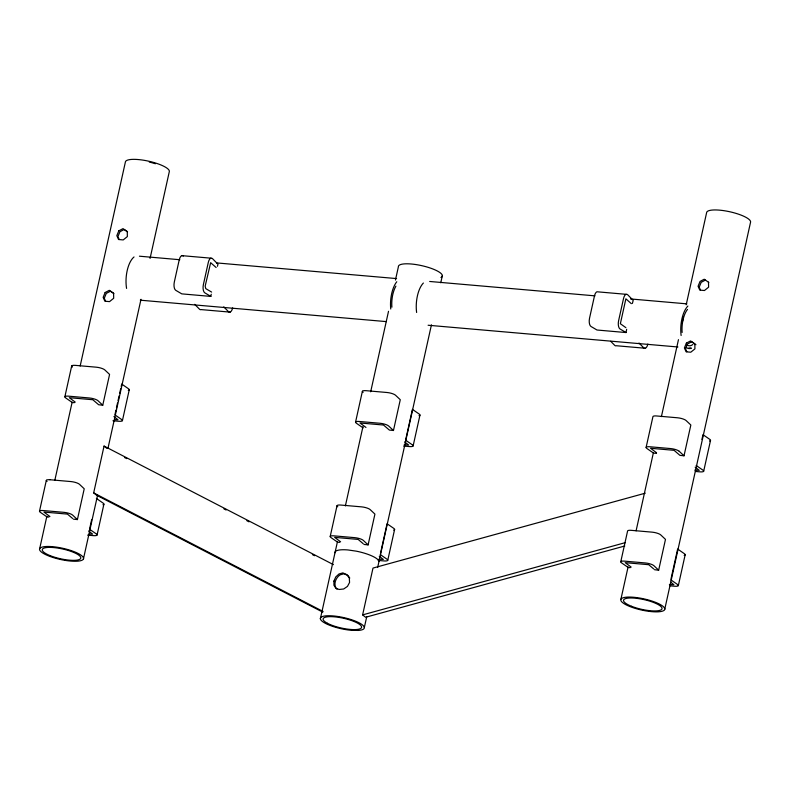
<?xml version="1.0" encoding="UTF-8"?>
<svg xmlns="http://www.w3.org/2000/svg" width="790" height="790" viewBox="0 0 790 790"><rect width="100%" height="100%" fill="white"/><g stroke="black" fill="none" stroke-linecap="round" stroke-linejoin="round"><path stroke-width="1.19" d="M183.349 256.029A6.438 2.874 -85 0 0 179.241 259.831L174.304 282.109A6.438 2.874 -85 0 0 175.745 290.315L181.779 293.87L210.841 296.408L211.236 294.245M626.045 294.305L596.973 291.777A6.438 2.874 -85 0 0 594.465 295.983L589.528 318.251A6.438 2.874 -85 0 0 590.96 326.458L596.993 330.013L626.065 332.55L626.658 329.312M39.5 511.17L46.324 480.379M64.859 396.797L71.683 365.997M39.658 548.764L46.847 516.295M54.846 480.231L72.166 402.09M80.165 366.017L125.472 161.644A22.495 5.708 12.5 0 1 149.557 161.397A22.495 5.708 12.5 0 1 169.258 171.855L150.07 258.419M73.292 519.129L77.4 519.583L84.224 488.793L79.425 484.26A6.438 1.629 12.5 0 0 70.981 481.574L49.958 479.737M75.267 402.14L69.303 397.686L92.795 399.73L98.651 404.747L102.759 405.211L109.583 374.411L104.774 369.888A6.438 1.629 12.5 0 0 96.341 367.192L75.317 365.365A6.438 1.629 12.5 0 0 72.413 367.074M322.764 612.132L96.676 495.281L93.674 492.891L104.053 446.083L333.42 564.623M91.64 519.761L89.537 529.241L96.331 533.931A6.438 1.629 12.5 0 1 93.427 535.64L87.591 535.136M115.942 410.119L114.896 414.859L121.69 419.559A6.438 1.629 12.5 0 1 118.786 421.268L112.95 420.754M116.476 407.759L117.522 403.019M118.046 400.649L119.093 395.909M119.626 393.538L120.673 388.808M121.196 386.438L121.719 384.068L128.513 388.769A6.438 1.629 12.5 0 1 128.286 390.408M83.434 558.974A22.495 5.708 12.5 0 0 52.495 546.67A22.495 5.708 12.5 0 0 48.704 555.953A22.495 5.708 12.5 0 0 83.434 558.974L97.565 495.261M107.953 448.374L141.005 299.291M97.061 535.008L103.895 504.218M122.42 420.635L129.244 389.835M330.2 536.469L337.034 505.679M355.559 422.097L362.383 391.307M320.365 618.768A22.495 5.708 12.5 0 1 350.138 619.281A22.495 5.708 12.5 0 1 358.384 630.44L351.402 630.321A22.495 5.708 12.5 0 1 320.365 618.768L337.389 541.97M345.378 505.926L362.956 426.63M370.678 391.791L388.522 311.29M395.454 280.055L398.377 266.842A22.495 5.708 12.5 0 1 423.993 266.19A22.495 5.708 12.5 0 1 440.948 277.527M363.993 544.429L368.101 544.893L374.924 514.093L370.125 509.57A6.438 1.629 12.5 0 0 361.682 506.874L340.658 505.047A6.438 1.629 12.5 0 0 337.765 506.755M365.968 427.449L360.013 422.986L383.506 425.03L389.351 430.056L393.459 430.51L400.283 399.72L395.484 395.197A6.438 1.629 12.5 0 0 387.041 392.502L366.017 390.675A6.438 1.629 12.5 0 0 363.114 392.373M624.791 545.989L365.622 617.267L362.62 614.887L372.999 568.069L645.252 493.187M380.504 553.356L387.07 523.75L393.864 528.441A6.438 1.629 12.5 0 1 393.627 530.09M364.338 627.497L366.738 616.694M377.64 567.506L431.439 324.828M440.761 282.781L442.361 275.572M387.762 560.308L394.595 529.517M413.121 445.935L419.954 415.145M620.762 561.769L627.596 530.969A6.438 1.629 12.5 0 1 631.22 530.337L652.244 532.164A6.438 1.629 12.5 0 1 660.687 534.86L665.486 539.382L658.663 570.183L654.555 569.728M646.121 447.387L652.945 416.597A6.438 1.629 12.5 0 1 656.579 415.965L677.603 417.791A6.438 1.629 12.5 0 1 686.036 420.487L690.845 425.01L684.021 455.8L679.913 455.346L674.068 450.32L650.575 448.276L656.53 452.739M620.891 599.353L628.09 566.894M636.088 530.831L653.409 452.68M661.408 416.616L678.462 339.67M682.195 322.843L683.528 316.829M686.194 304.812L706.714 212.233A22.495 5.708 12.5 0 1 730.799 211.987A22.495 5.708 12.5 0 1 750.5 222.454L664.676 609.574A22.495 5.708 12.5 0 1 629.946 606.552A22.495 5.708 12.5 0 1 633.738 597.27A22.495 5.708 12.5 0 1 664.676 609.574M671.065 578.645L677.632 549.04L684.426 553.741A6.438 1.629 12.5 0 1 684.189 555.38M701.935 439.398L702.991 434.668L709.785 439.359A6.438 1.629 12.5 0 1 709.548 440.998M678.333 585.607L685.157 554.807M703.683 471.225L710.516 440.435M217.438 266.269L217.981 264.225L212.411 258.557A6.438 2.874 -85 0 0 208.313 262.369L203.376 284.637A6.438 2.874 -85 0 0 204.808 292.843L210.841 296.408M632.395 303.439L633.195 300.368L627.625 294.7A6.438 2.874 -85 0 0 623.527 298.511L618.59 320.779A6.438 2.874 -85 0 0 620.032 328.986L626.065 332.55M705.371 280.114L701.184 282.307L699.199 287.155L700.473 290.039M362.62 614.887L625.364 542.621M74.299 402.683L72.384 402.564L65.59 397.864A6.438 1.629 12.5 0 1 68.493 396.155L89.507 397.992A6.438 1.629 12.5 0 1 97.95 400.678L102.759 405.211M656.52 453.332L653.646 453.164L646.852 448.463A6.438 1.629 12.5 0 1 649.755 446.755L670.779 448.582A6.438 1.629 12.5 0 1 679.212 451.278M48.941 517.055L47.025 516.937L40.231 512.246A6.438 1.629 12.5 0 1 43.134 510.538L64.158 512.364A6.438 1.629 12.5 0 1 72.591 515.06L77.4 519.583M339.641 542.365L337.725 542.246L330.931 537.546A6.438 1.629 12.5 0 1 333.834 535.837L354.858 537.664A6.438 1.629 12.5 0 1 363.291 540.36L368.101 544.893M630.203 567.655L628.287 567.536L621.493 562.836A6.438 1.629 12.5 0 1 624.396 561.127L645.42 562.964A6.438 1.629 12.5 0 1 653.853 565.65L658.663 570.183M181.759 255.634L210.821 258.162M139.435 256.197L179.844 259.722M216.578 262.912L396.58 278.584M429.671 281.467L594.989 295.855M630.499 298.946L686.826 303.854M140.324 300.19L386.448 321.619M428.111 325.243L677.919 346.988M688.939 347.946L691.388 348.163A22.495 10.053 -85 0 1 686.233 347.412M230.137 312.119L201.075 309.591A6.438 2.874 -85 0 1 199.485 309.186L194.715 304.338M645.361 348.262L616.289 345.734A6.438 2.874 -85 0 1 614.699 345.339L610.729 341.29M114.659 419.628L117.967 419.737L113.908 416.587M404.184 444.839L408.677 445.047L404.608 441.896M694.756 470.129L699.239 470.336L695.17 467.186M403.651 446.064L409.487 446.567A6.438 1.629 12.5 0 0 412.39 444.859L405.596 440.168L412.429 409.368L419.223 414.069A6.438 1.629 12.5 0 1 418.986 415.708M695.378 471.452L700.049 471.857A6.438 1.629 12.5 0 0 702.952 470.159L696.158 465.458M89.3 534.01L92.618 534.119L88.549 530.969M378.835 559.211L383.318 559.419L379.259 556.269M669.397 584.501L673.88 584.709L670.769 582.22M378.291 560.436L384.138 560.949A6.438 1.629 12.5 0 0 387.031 559.241L380.237 554.54M670.029 585.834L674.7 586.239A6.438 1.629 12.5 0 0 677.593 584.531L670.809 579.83M124.524 457.499L126.706 458.625M223.916 508.869L226.108 509.994M246.855 520.719L249.038 521.844M312.386 554.59L314.568 555.716M93.674 492.891L323.041 611.44M625.877 327.653L620.357 323.722L625.877 298.827L631.348 303.676M211.631 292.093L205.746 288.617L205.173 286.069L210.654 262.685L216.134 267.524M708.778 282.455L704.245 279.216L700.058 281.408L698.074 286.257L699.782 290.108L704.463 290.522L708.6 287.175L708.502 282.149M695.951 344.736L691.694 341.803L687.507 343.996L685.523 348.844L686.796 351.738M127.536 231.855L124.129 229.515L119.942 231.707L117.957 236.556L119.241 239.449M113.859 293.554L110.452 291.214L106.265 293.406L104.28 298.255L105.554 301.138M631.17 567.111L625.216 562.658L648.708 564.702L653.774 568.988M363.084 427.864L356.29 423.173A6.438 1.629 12.5 0 1 359.193 421.465L380.217 423.292A6.438 1.629 12.5 0 1 388.65 425.988L393.459 430.51M340.609 541.822L334.654 537.368L358.147 539.412L363.212 543.698M96.37 498.441L103.164 503.141A6.438 1.629 12.5 0 1 102.927 504.78M49.908 516.522L43.954 512.058L67.446 514.102L72.512 518.388M104.053 446.083L107.055 448.463M679.212 451.278L684.021 455.8M639.001 343.008L643.771 347.867A6.438 2.874 -85 0 0 647.869 344.055M223.777 306.866L228.547 311.724A6.438 2.874 -85 0 0 232.645 307.912M349.782 578.082L347.985 575.515L343.966 573.787L340.164 574.834C335.622 577.599 332.847 585.005 336.984 589.192M334.99 552.773A22.495 5.708 12.5 0 1 347.936 549.949L356.3 551.163A22.495 5.708 12.5 0 1 378.973 561.512M149.29 162.059A19.701 4.997 12.5 0 1 155.373 163.757M47.054 481.446A6.438 1.629 12.5 0 1 49.958 479.737M126.578 288.409A22.495 10.053 -85 0 1 134.024 256.967M391.899 307.192A19.701 8.799 -85 0 1 395.899 286.138M390.744 309.009A22.495 10.053 -85 0 1 396.778 281.754M692.86 344.479A19.701 8.799 -85 0 1 686.816 344.776M682.135 332.452A19.701 8.799 -85 0 1 687.507 309.394M416.626 312.475A22.495 10.053 -85 0 1 423.381 283.027M681.128 335.503A22.495 10.053 -85 0 1 687.873 306.056M333.923 581.085L333.923 585.222L335.859 588.303L339.167 589.468L343.68 588.985L347.472 586.397L349.565 582.447L349.308 578.112L346.859 574.626L342.85 572.898L339.038 573.945L335.76 576.937L333.923 581.085M118.816 230.818L116.831 235.657L118.54 239.518L123.22 239.923L127.358 236.575L127.259 231.549L123.013 228.626L118.816 230.818M105.139 292.507L103.154 297.356L104.863 301.207L109.543 301.622L113.681 298.274L113.582 293.248L109.326 290.315L105.139 292.507M686.382 343.107L684.397 347.956L686.105 351.807L690.786 352.212L694.924 348.874L694.825 343.838L690.569 340.915L686.382 343.107M327.435 623.28A19.701 4.997 12.5 0 0 360.368 628.662A19.701 4.997 12.5 0 0 339.246 617.444A19.701 4.997 12.5 0 0 327.435 623.28M50.293 555.696A19.701 4.997 12.5 0 0 80.718 558.342A19.701 4.997 12.5 0 0 53.621 547.569A19.701 4.997 12.5 0 0 50.293 555.696M631.536 606.286A19.701 4.997 12.5 0 0 661.961 608.932A19.701 4.997 12.5 0 0 634.864 598.168A19.701 4.997 12.5 0 0 631.536 606.286"/></g></svg>
